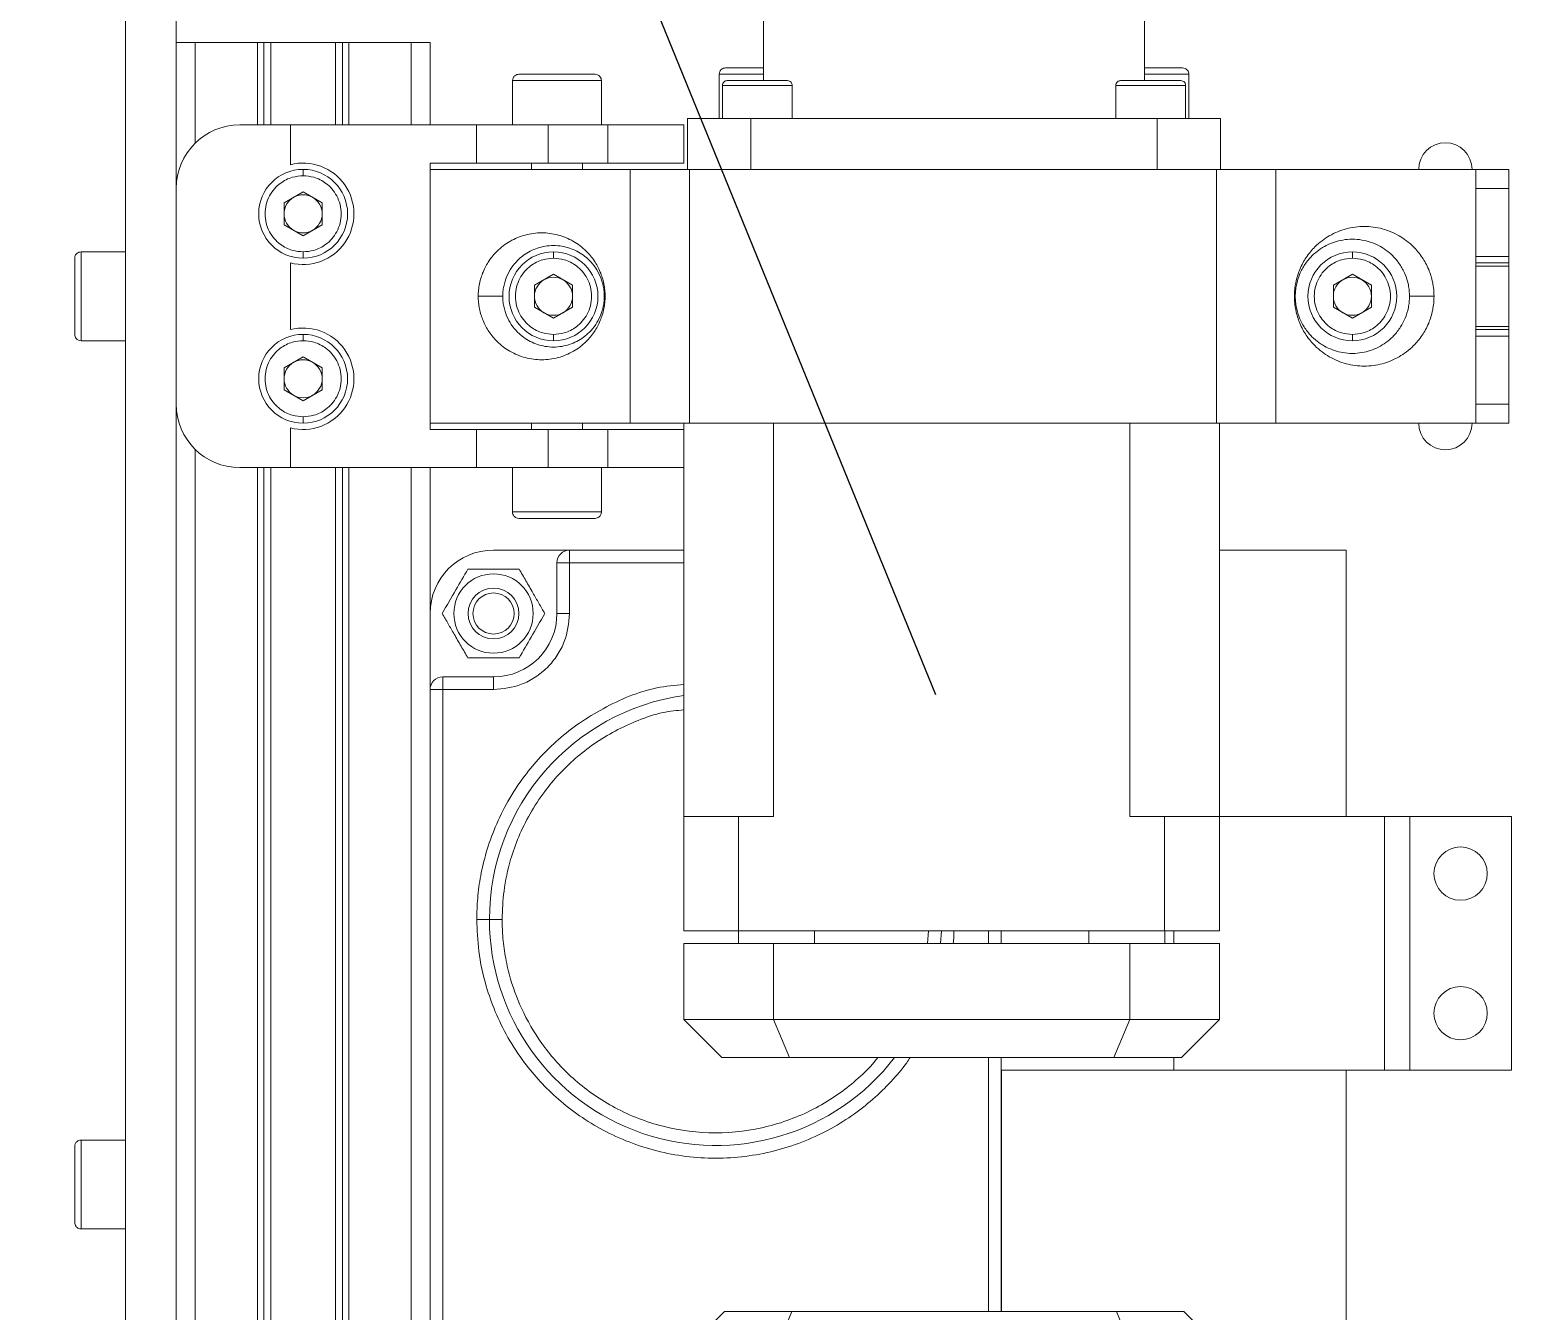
# Model space of a CAD drawing. Header units: millimetres. Extents: x -529 to 1738, y -425 to 849.
# Drawn here: x 113.3 to 171.7, y 717.5 to 768 of the extents above; entities that cross this region are included whole.
import ezdxf

# ---------------------------------------------------------------- set-up
doc = ezdxf.new("R2010")
doc.units = ezdxf.units.MM

msp = doc.modelspace()

# ---------------------------------------------------------------- linework, layer by layer
msp.add_line((148.993, 741.831), (113.29, 829.436))
at = {"color": 7, "linetype": 'Continuous', "lineweight": 15}
for p, q in [((117.065, 792.541), (117.065, 652.541)), ((119.065, 792.541), (119.065, 652.541)), ((142.207, 773.741), (142.207, 766.041)), ((157.207, 766.041), (157.207, 773.741)), ((119.065, 767.541), (119.815, 767.541)), ((119.815, 767.541), (122.265, 767.541)), ((122.265, 767.541), (122.265, 764.291)), ((122.265, 767.541), (122.515, 767.541)), ((122.515, 764.291), (122.515, 767.541)), ((122.515, 767.541), (122.795, 767.541)), ((122.795, 764.291), (122.795, 767.541)), ((122.795, 767.541), (125.334, 767.541)), ((125.334, 764.291), (125.334, 767.541)), ((125.334, 767.541), (125.615, 767.541)), ((125.615, 767.541), (125.615, 764.291)), ((125.615, 767.541), (125.865, 767.541)), ((125.865, 767.541), (128.315, 767.541)), ((125.865, 764.291), (125.865, 767.541)), ((128.315, 767.541), (129.065, 767.541)), ((129.065, 764.291), (129.065, 767.541)), ((132.315, 766.041), (132.315, 764.291)), ((132.315, 766.041), (135.815, 766.041)), ((135.815, 764.291), (135.815, 766.041)), ((140.457, 766.291), (140.457, 764.541)), ((158.957, 764.541), (158.957, 766.291)), ((140.582, 765.853), (140.582, 764.541)), ((140.582, 765.853), (143.332, 765.853)), ((143.332, 764.541), (143.332, 765.853)), ((156.082, 765.853), (156.082, 764.541)), ((156.082, 765.853), (158.832, 765.853)), ((158.832, 764.541), (158.832, 765.853)), ((123.565, 764.291), (121.565, 764.291)), ((123.565, 762.727), (123.565, 764.291)), ((130.893, 764.291), (123.565, 764.291)), ((133.722, 764.291), (130.893, 764.291)), ((130.893, 762.791), (130.893, 764.291)), ((133.722, 764.291), (133.722, 762.791)), ((136.065, 764.291), (133.722, 764.291)), ((136.065, 764.291), (136.065, 762.791)), ((139.065, 764.291), (136.065, 764.291)), ((139.065, 764.291), (139.065, 762.791)), ((139.207, 764.541), (139.207, 762.541)), ((139.207, 764.541), (141.707, 764.541)), ((141.707, 762.541), (141.707, 764.541)), ((141.707, 764.541), (157.707, 764.541)), ((157.707, 762.541), (157.707, 764.541)), ((157.707, 764.541), (160.207, 764.541)), ((160.207, 762.541), (160.207, 764.541)), ((129.065, 762.541), (129.065, 762.791)), ((129.065, 762.791), (130.893, 762.791)), ((129.065, 762.541), (129.065, 752.541)), ((136.948, 762.541), (129.065, 762.541)), ((133.722, 762.791), (130.893, 762.791)), ((133.065, 762.791), (133.065, 762.541)), ((136.065, 762.791), (133.722, 762.791)), ((135.065, 762.541), (135.065, 762.791)), ((139.065, 762.791), (136.065, 762.791)), ((136.948, 762.541), (136.948, 752.541)), ((139.282, 762.541), (136.948, 762.541)), ((139.282, 762.541), (139.282, 752.541)), ((160.048, 762.541), (139.282, 762.541)), ((160.048, 752.541), (160.048, 762.541)), ((160.048, 762.541), (162.381, 762.541)), ((162.381, 762.541), (162.381, 752.541)), ((170.265, 762.541), (162.381, 762.541)), ((170.265, 752.541), (170.265, 762.541)), ((171.565, 762.541), (170.265, 762.541)), ((171.565, 761.791), (171.565, 762.541)), ((124.065, 761.657), (123.315, 761.224)), ((123.315, 761.224), (123.315, 760.358)), ((124.815, 761.224), (124.065, 761.657)), ((124.815, 760.358), (124.815, 761.224)), ((171.565, 759.11), (171.565, 761.791)), ((123.315, 760.358), (124.065, 759.925)), ((124.065, 759.925), (124.815, 760.358)), ((117.065, 759.291), (115.315, 759.291)), ((115.315, 755.791), (115.315, 759.291)), ((171.565, 759.11), (171.565, 758.856)), ((123.565, 756.227), (123.565, 758.854)), ((133.928, 758.407), (133.178, 757.974)), ((134.678, 757.974), (133.928, 758.407)), ((165.401, 758.407), (164.651, 757.974)), ((166.151, 757.974), (165.401, 758.407)), ((171.565, 758.856), (170.265, 758.856)), ((171.565, 758.733), (171.565, 758.856)), ((171.565, 756.349), (171.565, 758.733)), ((133.178, 757.974), (133.178, 757.108)), ((134.678, 757.108), (134.678, 757.974)), ((164.651, 757.974), (164.651, 757.108)), ((166.151, 757.108), (166.151, 757.974)), ((135.962, 757.541), (135.928, 757.541)), ((163.118, 757.541), (163.151, 757.541)), ((133.178, 757.108), (133.928, 756.675)), ((133.928, 756.675), (134.678, 757.108)), ((164.651, 757.108), (165.401, 756.675)), ((165.401, 756.675), (166.151, 757.108)), ((170.265, 756.226), (171.565, 756.226)), ((171.565, 756.226), (171.565, 756.349)), ((171.565, 756.226), (171.565, 755.972)), ((171.565, 753.291), (171.565, 755.972)), ((115.315, 755.791), (117.065, 755.791)), ((124.065, 755.157), (123.315, 754.724)), ((124.815, 754.724), (124.065, 755.157)), ((123.315, 754.724), (123.315, 753.858)), ((124.815, 753.858), (124.815, 754.724)), ((123.315, 753.858), (124.065, 753.425)), ((124.065, 753.425), (124.815, 753.858)), ((171.565, 752.541), (171.565, 753.291)), ((136.948, 752.541), (129.065, 752.541)), ((129.065, 752.291), (129.065, 752.541)), ((133.065, 752.541), (133.065, 752.291)), ((135.065, 752.291), (135.065, 752.541)), ((139.282, 752.541), (136.948, 752.541)), ((139.065, 752.541), (139.065, 737.041)), ((160.048, 752.541), (139.282, 752.541)), ((142.6, 737.041), (142.6, 752.541)), ((156.629, 752.541), (156.629, 737.041)), ((162.381, 752.541), (160.048, 752.541)), ((160.165, 737.041), (160.165, 752.541)), ((162.381, 752.541), (170.265, 752.541)), ((171.565, 752.541), (170.265, 752.541)), ((123.565, 750.791), (123.565, 752.354)), ((130.893, 752.291), (129.065, 752.291)), ((133.722, 752.291), (130.893, 752.291)), ((130.893, 750.791), (130.893, 752.291)), ((133.722, 752.291), (133.722, 750.791)), ((136.065, 752.291), (133.722, 752.291)), ((136.065, 750.791), (136.065, 752.291)), ((139.065, 752.291), (136.065, 752.291)), ((121.565, 750.791), (123.565, 750.791)), ((122.265, 750.791), (122.265, 694.291)), ((122.515, 694.291), (122.515, 750.791)), ((122.795, 694.291), (122.795, 750.791)), ((123.565, 750.791), (130.893, 750.791)), ((125.334, 694.291), (125.334, 750.791)), ((125.615, 750.791), (125.615, 694.291)), ((125.865, 694.291), (125.865, 750.791)), ((129.065, 742.041), (129.065, 750.791)), ((130.893, 750.791), (133.722, 750.791)), ((132.315, 750.791), (132.315, 749.041)), ((133.722, 750.791), (136.065, 750.791)), ((135.815, 749.041), (135.815, 750.791)), ((136.065, 750.791), (139.065, 750.791)), ((135.815, 749.041), (132.315, 749.041)), ((134.565, 747.541), (131.565, 747.541)), ((134.565, 747.041), (134.565, 747.541)), ((139.065, 747.541), (134.565, 747.541)), ((160.165, 747.541), (165.157, 747.541)), ((165.157, 737.041), (165.157, 747.541)), ((134.565, 747.041), (134.065, 747.041)), ((134.065, 747.041), (134.065, 745.041)), ((134.565, 747.041), (134.565, 745.041)), ((134.565, 745.041), (134.065, 745.041)), ((129.565, 742.541), (129.565, 742.041)), ((131.565, 742.541), (129.565, 742.541)), ((131.565, 742.541), (131.565, 742.041)), ((129.065, 703.041), (129.065, 742.041)), ((129.065, 742.041), (129.565, 742.041)), ((129.565, 742.041), (129.565, 703.041)), ((131.565, 742.041), (129.565, 742.041)), ((139.065, 732.541), (139.065, 737.041)), ((139.065, 737.041), (141.218, 737.041)), ((141.218, 732.541), (141.218, 737.041)), ((141.218, 737.041), (142.6, 737.041)), ((156.629, 737.041), (157.995, 737.041)), ((157.995, 732.541), (157.995, 737.041)), ((157.995, 737.041), (160.165, 737.041)), ((160.165, 737.041), (166.665, 737.041)), ((160.165, 732.541), (160.165, 737.041)), ((166.665, 727.041), (166.665, 737.041)), ((167.665, 737.041), (166.665, 737.041)), ((167.665, 737.041), (167.665, 727.041)), ((171.665, 737.041), (167.665, 737.041)), ((171.665, 727.041), (171.665, 737.041)), ((139.065, 732.541), (141.218, 732.541)), ((139.065, 732.041), (139.065, 729.041)), ((142.6, 732.041), (139.065, 732.041)), ((141.21, 732.541), (141.21, 732.041)), ((141.218, 732.541), (157.995, 732.541)), ((142.6, 732.041), (142.6, 729.041)), ((156.629, 732.041), (142.6, 732.041)), ((144.21, 732.041), (144.21, 732.541)), ((149.214, 732.541), (149.175, 732.041)), ((151.565, 732.541), (151.565, 732.041)), ((155.019, 732.541), (155.019, 732.041)), ((156.629, 732.041), (156.629, 729.041)), ((160.165, 732.041), (156.629, 732.041)), ((157.995, 732.541), (160.165, 732.541)), ((158.019, 732.041), (158.019, 732.541)), ((160.165, 732.041), (160.165, 729.041)), ((142.6, 729.041), (139.065, 729.041)), ((140.565, 727.541), (139.065, 729.041)), ((156.629, 729.041), (142.6, 729.041)), ((143.222, 727.541), (142.6, 729.041)), ((156.008, 727.541), (156.629, 729.041)), ((160.165, 729.041), (156.629, 729.041)), ((158.665, 727.541), (160.165, 729.041)), ((140.565, 727.541), (143.222, 727.541)), ((143.222, 727.541), (156.008, 727.541)), ((151.565, 727.541), (151.565, 727.041)), ((156.008, 727.541), (158.665, 727.541)), ((151.565, 727.041), (158.365, 727.041)), ((151.565, 717.541), (151.565, 727.041)), ((151.572, 727.041), (151.572, 717.541)), ((158.365, 727.041), (166.665, 727.041)), ((165.157, 716.541), (165.157, 727.041)), ((166.665, 727.041), (167.665, 727.041)), ((167.665, 727.041), (171.665, 727.041)), ((117.065, 724.291), (115.315, 724.291)), ((115.315, 720.791), (115.315, 724.291)), ((115.315, 720.791), (117.065, 720.791)), ((140.665, 717.541), (139.165, 716.041)), ((143.322, 717.541), (140.665, 717.541)), ((143.322, 717.541), (142.7, 716.041)), ((156.108, 717.541), (143.322, 717.541)), ((156.108, 717.541), (156.729, 716.041)), ((158.765, 717.541), (156.108, 717.541)), ((158.765, 717.541), (160.265, 716.041))]:
    msp.add_line(p, q, dxfattribs=at)
at = {"color": 8, "linetype": 'Continuous', "lineweight": 15}
for p, q in [((119.815, 763.576), (119.815, 767.541)), ((128.315, 764.291), (128.315, 767.541)), ((140.457, 766.291), (142.207, 766.291)), ((157.207, 766.291), (158.957, 766.291)), ((171.565, 761.791), (170.265, 761.791)), ((171.565, 759.11), (170.265, 759.11)), ((170.265, 758.733), (171.565, 758.733)), ((171.565, 756.349), (170.265, 756.349)), ((170.265, 755.972), (171.565, 755.972)), ((171.565, 753.291), (170.265, 753.291)), ((119.815, 693.576), (119.815, 751.505)), ((128.315, 694.291), (128.315, 750.791)), ((139.065, 747.041), (134.565, 747.041)), ((148.662, 732.041), (148.696, 732.541)), ((151.065, 732.041), (151.065, 732.541)), ((158.365, 732.041), (158.365, 732.541)), ((151.065, 717.541), (151.065, 727.541)), ((158.365, 727.041), (158.365, 727.541))]:
    msp.add_line(p, q, dxfattribs=at)
at = {"color": 7, "linetype": 'Continuous', "lineweight": 15}
for centre, radius in [((131.565, 745.041), 1.562), ((131.565, 745.041), 1), ((131.565, 745.041), 0.811), ((169.665, 734.791), 1.05), ((169.665, 729.291), 1.05)]:
    msp.add_circle(centre, radius, dxfattribs=at)
for centre, radius, start, end in [((121.565, 761.791), 2.5, 90, 180), ((169.065, 762.541), 1.05, 360, 180), ((124.065, 760.791), 1.75, 90, 270), ((124.065, 760.791), 2, 255.52249, 104.47751), ((124.065, 760.791), 1.75, 270, 90), ((124.065, 760.791), 0.75, 120, 180), ((124.065, 760.791), 0.75, 60, 120), ((124.065, 760.791), 0.75, 360, 60), ((124.065, 760.791), 0.75, 180, 240), ((124.065, 760.791), 0.75, 300, 360), ((124.065, 760.791), 0.75, 240, 300), ((133.928, 757.541), 1.75, 90, 270), ((133.928, 757.541), 1.75, 270, 90), ((165.401, 757.541), 1.75, 90, 270), ((165.401, 757.541), 1.75, 270, 90), ((133.928, 757.541), 0.75, 60, 120), ((165.401, 757.541), 0.75, 60, 120), ((133.928, 757.541), 0.75, 120, 180), ((133.928, 757.541), 0.75, 360, 60), ((165.401, 757.541), 0.75, 120, 180), ((165.401, 757.541), 0.75, 360, 60), ((133.928, 757.541), 0.75, 180, 240), ((133.928, 757.541), 0.75, 300, 360), ((165.401, 757.541), 0.75, 180, 240), ((165.401, 757.541), 0.75, 300, 360), ((133.928, 757.541), 0.75, 240, 300), ((165.401, 757.541), 0.75, 240, 300), ((124.065, 754.291), 1.75, 90, 270), ((124.065, 754.291), 2, 255.52249, 104.47751), ((124.065, 754.291), 1.75, 270, 90), ((124.065, 754.291), 0.75, 120, 180), ((124.065, 754.291), 0.75, 60, 120), ((124.065, 754.291), 0.75, 360, 60), ((124.065, 754.291), 0.75, 180, 240), ((124.065, 754.291), 0.75, 300, 360), ((124.065, 754.291), 0.75, 240, 300), ((121.565, 753.291), 2.5, 180, 270), ((169.065, 752.541), 1.05, 180, 0), ((131.565, 745.041), 2.5, 90, 180), ((134.565, 747.041), 0.5, 90, 180), ((131.565, 745.041), 2.5, 270, 360), ((129.565, 742.041), 0.5, 90, 180), ((140.315, 732.987), 8.911, 98.06413, 180), ((140.315, 732.987), 8.911, 180, 322.32349)]:
    msp.add_arc(centre, radius, start, end, dxfattribs=at)
for points, knots in [([(140.457, 766.291), (140.461, 766.326), (140.47, 766.4), (140.538, 766.484), (140.622, 766.533), (140.679, 766.538), (140.707, 766.541)], [0, 0, 0, 0, 0.2702613, 0.5624294, 0.7897364, 1, 1, 1, 1]), ([(142.207, 766.541), (142.082, 766.541), (141.837, 766.541), (141.5, 766.541), (141.219, 766.541), (140.948, 766.541), (140.745, 766.541), (140.718, 766.541), (140.707, 766.541)], [0, 0, 0, 0, 0.158429, 0.312128, 0.45716, 0.590874, 0.819363, 1, 1, 1, 1]), ([(158.707, 766.541), (158.695, 766.541), (158.668, 766.541), (158.465, 766.541), (158.194, 766.541), (157.913, 766.541), (157.576, 766.541), (157.331, 766.541), (157.207, 766.541)], [0, 0, 0, 0, 0.180637, 0.409126, 0.54284, 0.687872, 0.841571, 1, 1, 1, 1]), ([(158.707, 766.541), (158.742, 766.536), (158.816, 766.527), (158.9, 766.46), (158.948, 766.376), (158.954, 766.318), (158.957, 766.291)], [0, 0, 0, 0, 0.270261, 0.562429, 0.789736, 1, 1, 1, 1]), ([(132.315, 766.041), (132.319, 766.076), (132.328, 766.15), (132.396, 766.234), (132.48, 766.283), (132.537, 766.288), (132.565, 766.291)], [0, 0, 0, 0, 0.2702613, 0.5624294, 0.7897364, 1, 1, 1, 1]), ([(135.565, 766.291), (135.553, 766.291), (135.526, 766.291), (135.323, 766.291), (135.052, 766.291), (134.771, 766.291), (134.434, 766.291), (134.065, 766.291), (133.695, 766.291), (133.358, 766.291), (133.077, 766.291), (132.806, 766.291), (132.603, 766.291), (132.576, 766.291), (132.565, 766.291)], [0, 0, 0, 0, 0.090318, 0.204563, 0.27142, 0.343936, 0.420786, 0.5, 0.579214, 0.656064, 0.72858, 0.795437, 0.909682, 1, 1, 1, 1]), ([(135.565, 766.291), (135.6, 766.286), (135.674, 766.277), (135.758, 766.21), (135.806, 766.126), (135.812, 766.068), (135.815, 766.041)], [0, 0, 0, 0, 0.270261, 0.562429, 0.789736, 1, 1, 1, 1]), ([(140.582, 765.853), (140.585, 765.88), (140.592, 765.935), (140.642, 765.998), (140.706, 766.035), (140.748, 766.039), (140.769, 766.041)], [0, 0, 0, 0, 0.270261, 0.562429, 0.789736, 1, 1, 1, 1]), ([(143.144, 766.041), (143.135, 766.041), (143.114, 766.041), (142.953, 766.041), (142.739, 766.041), (142.516, 766.041), (142.249, 766.041), (141.957, 766.041), (141.664, 766.041), (141.397, 766.041), (141.175, 766.041), (140.96, 766.041), (140.8, 766.041), (140.778, 766.041), (140.769, 766.041)], [0, 0, 0, 0, 0.090318, 0.204563, 0.27142, 0.343936, 0.420786, 0.5, 0.579214, 0.656064, 0.72858, 0.795437, 0.909682, 1, 1, 1, 1]), ([(143.144, 766.041), (143.171, 766.038), (143.226, 766.031), (143.289, 765.98), (143.325, 765.917), (143.33, 765.874), (143.332, 765.853)], [0, 0, 0, 0, 0.270261, 0.562429, 0.789736, 1, 1, 1, 1]), ([(156.082, 765.853), (156.085, 765.88), (156.092, 765.935), (156.142, 765.998), (156.206, 766.035), (156.248, 766.039), (156.269, 766.041)], [0, 0, 0, 0, 0.270261, 0.562429, 0.789736, 1, 1, 1, 1]), ([(158.644, 766.041), (158.635, 766.041), (158.614, 766.041), (158.453, 766.041), (158.239, 766.041), (158.016, 766.041), (157.749, 766.041), (157.457, 766.041), (157.164, 766.041), (156.897, 766.041), (156.675, 766.041), (156.46, 766.041), (156.3, 766.041), (156.278, 766.041), (156.269, 766.041)], [0, 0, 0, 0, 0.090318, 0.204563, 0.27142, 0.343936, 0.420786, 0.5, 0.579214, 0.656064, 0.72858, 0.795437, 0.909682, 1, 1, 1, 1]), ([(158.644, 766.041), (158.671, 766.038), (158.726, 766.031), (158.789, 765.98), (158.825, 765.917), (158.83, 765.874), (158.832, 765.853)], [0, 0, 0, 0, 0.270261, 0.562429, 0.789736, 1, 1, 1, 1]), ([(124.065, 762.291), (124.065, 762.326), (124.065, 762.4), (124.065, 762.484), (124.065, 762.533), (124.065, 762.538), (124.065, 762.541)], [0, 0, 0, 0, 0.2702613, 0.5624294, 0.7897364, 1, 1, 1, 1]), ([(124.065, 759.291), (123.923, 759.303), (123.602, 759.329), (123.212, 759.532), (122.92, 759.803), (122.726, 760.085), (122.595, 760.421), (122.549, 760.791), (122.595, 761.16), (122.726, 761.497), (122.92, 761.779), (123.212, 762.049), (123.602, 762.252), (123.923, 762.279), (124.065, 762.291)], [0, 0, 0, 0, 0.090318, 0.204563, 0.27142, 0.343936, 0.420786, 0.5, 0.579214, 0.656064, 0.72858, 0.795437, 0.909682, 1, 1, 1, 1]), ([(124.065, 762.291), (124.206, 762.279), (124.528, 762.252), (124.917, 762.049), (125.21, 761.779), (125.404, 761.497), (125.534, 761.16), (125.58, 760.791), (125.534, 760.421), (125.404, 760.085), (125.21, 759.803), (124.917, 759.532), (124.528, 759.329), (124.206, 759.303), (124.065, 759.291)], [0, 0, 0, 0, 0.090318, 0.204563, 0.27142, 0.343936, 0.420786, 0.5, 0.579214, 0.656064, 0.72858, 0.795437, 0.909682, 1, 1, 1, 1]), ([(168.618, 757.541), (168.615, 757.632), (168.609, 757.819), (168.548, 758.202), (168.399, 758.659), (168.138, 759.121), (167.747, 759.583), (167.219, 759.97), (166.566, 760.232), (165.867, 760.321), (165.169, 760.232), (164.516, 759.97), (163.988, 759.583), (163.597, 759.121), (163.335, 758.659), (163.187, 758.202), (163.126, 757.819), (163.12, 757.632), (163.118, 757.541)], [0, 0, 0, 0, 0.015767, 0.032507, 0.07165, 0.121071, 0.181335, 0.276732, 0.384949, 0.499999, 0.615064, 0.72328, 0.818664, 0.878928, 0.928349, 0.967492, 0.984238, 1, 1, 1, 1]), ([(135.962, 757.541), (135.959, 757.624), (135.954, 757.794), (135.899, 758.142), (135.764, 758.558), (135.526, 758.978), (135.171, 759.397), (134.69, 759.749), (134.097, 759.987), (133.462, 760.068), (132.826, 759.987), (132.233, 759.749), (131.753, 759.397), (131.397, 758.978), (131.16, 758.558), (131.025, 758.142), (130.969, 757.794), (130.964, 757.623), (130.962, 757.541)], [0, 0, 0, 0, 0.015767, 0.032507, 0.07165, 0.121071, 0.181335, 0.276733, 0.38495, 0.499999, 0.615064, 0.72328, 0.818664, 0.878928, 0.928349, 0.967492, 0.984238, 1, 1, 1, 1]), ([(131.928, 757.541), (131.93, 757.607), (131.935, 757.746), (131.981, 758.032), (132.091, 758.363), (132.28, 758.694), (132.507, 758.961), (132.758, 759.173), (133.021, 759.332), (133.303, 759.449), (133.608, 759.523), (133.928, 759.55), (134.249, 759.523), (134.554, 759.449), (134.836, 759.332), (135.099, 759.173), (135.35, 758.961), (135.577, 758.694), (135.766, 758.363), (135.876, 758.032), (135.922, 757.746), (135.926, 757.607), (135.928, 757.541)], [0, 0, 0, 0, 0.013354, 0.028008, 0.064282, 0.112554, 0.173014, 0.228848, 0.290357, 0.356167, 0.423675, 0.5, 0.576326, 0.643834, 0.709645, 0.771153, 0.826986, 0.887446, 0.935718, 0.971992, 0.986647, 1, 1, 1, 1]), ([(163.151, 757.541), (163.153, 757.615), (163.158, 757.772), (163.209, 758.092), (163.333, 758.464), (163.546, 758.838), (163.801, 759.139), (164.084, 759.377), (164.38, 759.556), (164.697, 759.687), (165.04, 759.771), (165.401, 759.801), (165.762, 759.771), (166.105, 759.687), (166.422, 759.556), (166.717, 759.377), (167, 759.139), (167.256, 758.838), (167.468, 758.464), (167.592, 758.092), (167.644, 757.772), (167.649, 757.615), (167.651, 757.541)], [0, 0, 0, 0, 0.013585, 0.02844, 0.064978, 0.113349, 0.173785, 0.229532, 0.29091, 0.356559, 0.423886, 0.5, 0.576115, 0.643443, 0.709091, 0.770469, 0.826215, 0.886651, 0.935022, 0.97156, 0.986416, 1, 1, 1, 1]), ([(115.065, 759.041), (115.069, 759.076), (115.078, 759.15), (115.146, 759.234), (115.23, 759.283), (115.287, 759.288), (115.315, 759.291)], [0, 0, 0, 0, 0.270261, 0.562429, 0.789736, 1, 1, 1, 1]), ([(115.065, 759.041), (115.065, 759.029), (115.065, 759.002), (115.065, 758.799), (115.065, 758.529), (115.065, 758.247), (115.065, 757.91), (115.065, 757.541), (115.065, 757.171), (115.065, 756.835), (115.065, 756.553), (115.065, 756.282), (115.065, 756.079), (115.065, 756.053), (115.065, 756.041)], [0, 0, 0, 0, 0.090318, 0.204563, 0.27142, 0.343936, 0.420786, 0.5, 0.579214, 0.656064, 0.72858, 0.795437, 0.909682, 1, 1, 1, 1]), ([(124.065, 759.041), (124.065, 759.045), (124.065, 759.054), (124.065, 759.122), (124.065, 759.206), (124.065, 759.263), (124.065, 759.291)], [0, 0, 0, 0, 0.2702613, 0.5624294, 0.7897364, 1, 1, 1, 1]), ([(133.928, 756.041), (133.787, 756.053), (133.465, 756.079), (133.076, 756.282), (132.784, 756.553), (132.59, 756.835), (132.459, 757.171), (132.413, 757.541), (132.459, 757.91), (132.59, 758.247), (132.784, 758.529), (133.076, 758.799), (133.465, 759.002), (133.787, 759.029), (133.928, 759.041)], [0, 0, 0, 0, 0.090318, 0.204563, 0.27142, 0.343936, 0.420786, 0.5, 0.579214, 0.656064, 0.72858, 0.795437, 0.909682, 1, 1, 1, 1]), ([(133.928, 759.041), (133.928, 759.076), (133.928, 759.15), (133.928, 759.234), (133.928, 759.283), (133.928, 759.288), (133.928, 759.291)], [0, 0, 0, 0, 0.270261, 0.562429, 0.789736, 1, 1, 1, 1]), ([(133.928, 759.041), (134.07, 759.029), (134.391, 759.002), (134.781, 758.799), (135.073, 758.529), (135.267, 758.247), (135.398, 757.91), (135.444, 757.541), (135.398, 757.171), (135.267, 756.835), (135.073, 756.553), (134.781, 756.282), (134.391, 756.079), (134.07, 756.053), (133.928, 756.041)], [0, 0, 0, 0, 0.090318, 0.204563, 0.27142, 0.343936, 0.420786, 0.5, 0.579214, 0.656064, 0.72858, 0.795437, 0.909682, 1, 1, 1, 1]), ([(165.401, 756.041), (165.259, 756.053), (164.938, 756.079), (164.549, 756.282), (164.256, 756.553), (164.062, 756.835), (163.931, 757.171), (163.885, 757.541), (163.931, 757.91), (164.062, 758.247), (164.256, 758.529), (164.549, 758.799), (164.938, 759.002), (165.259, 759.029), (165.401, 759.041)], [0, 0, 0, 0, 0.090318, 0.204563, 0.27142, 0.343936, 0.420786, 0.5, 0.579214, 0.656064, 0.72858, 0.795437, 0.909682, 1, 1, 1, 1]), ([(165.401, 759.041), (165.401, 759.076), (165.401, 759.15), (165.401, 759.234), (165.401, 759.283), (165.401, 759.288), (165.401, 759.291)], [0, 0, 0, 0, 0.270261, 0.562429, 0.789736, 1, 1, 1, 1]), ([(165.401, 759.041), (165.543, 759.029), (165.864, 759.002), (166.253, 758.799), (166.546, 758.529), (166.74, 758.247), (166.87, 757.91), (166.916, 757.541), (166.87, 757.171), (166.74, 756.835), (166.546, 756.553), (166.253, 756.282), (165.864, 756.079), (165.543, 756.053), (165.401, 756.041)], [0, 0, 0, 0, 0.090318, 0.204563, 0.27142, 0.343936, 0.420786, 0.5, 0.579214, 0.656064, 0.72858, 0.795437, 0.909682, 1, 1, 1, 1]), ([(130.962, 757.541), (130.964, 757.458), (130.969, 757.288), (131.025, 756.94), (131.16, 756.524), (131.397, 756.104), (131.753, 755.685), (132.234, 755.332), (132.827, 755.094), (133.462, 755.013), (134.097, 755.094), (134.69, 755.332), (135.171, 755.685), (135.526, 756.104), (135.764, 756.524), (135.899, 756.94), (135.954, 757.288), (135.959, 757.458), (135.962, 757.541)], [0, 0, 0, 0, 0.015771, 0.032509, 0.071651, 0.121072, 0.181337, 0.276734, 0.384951, 0.5, 0.615065, 0.723281, 0.818664, 0.878928, 0.928349, 0.967492, 0.984238, 1, 1, 1, 1]), ([(131.928, 757.541), (131.925, 757.541), (131.917, 757.541), (131.845, 757.541), (131.736, 757.541), (131.62, 757.541), (131.52, 757.541), (131.417, 757.541), (131.287, 757.541), (131.146, 757.541), (131.025, 757.541), (130.981, 757.541), (130.962, 757.541)], [0, 0, 0, 0, 0.098138, 0.215987, 0.351965, 0.4252, 0.5, 0.5748, 0.648035, 0.784013, 0.901862, 1, 1, 1, 1]), ([(135.928, 757.541), (135.926, 757.474), (135.922, 757.335), (135.876, 757.05), (135.766, 756.719), (135.577, 756.388), (135.35, 756.12), (135.099, 755.909), (134.836, 755.75), (134.554, 755.633), (134.249, 755.558), (133.928, 755.532), (133.608, 755.558), (133.303, 755.633), (133.021, 755.75), (132.758, 755.909), (132.507, 756.12), (132.28, 756.388), (132.091, 756.719), (131.981, 757.05), (131.935, 757.335), (131.93, 757.474), (131.928, 757.541)], [0, 0, 0, 0, 0.013354, 0.028008, 0.064282, 0.112554, 0.173014, 0.228848, 0.290357, 0.356167, 0.423675, 0.5, 0.576326, 0.643834, 0.709645, 0.771153, 0.826986, 0.887446, 0.935718, 0.971992, 0.986647, 1, 1, 1, 1]), ([(163.118, 757.541), (163.12, 757.45), (163.126, 757.262), (163.186, 756.88), (163.336, 756.422), (163.597, 755.96), (163.988, 755.499), (164.516, 755.111), (165.169, 754.85), (165.868, 754.761), (166.566, 754.85), (167.219, 755.111), (167.747, 755.499), (168.138, 755.96), (168.4, 756.422), (168.548, 756.88), (168.609, 757.262), (168.615, 757.45), (168.618, 757.541)], [0, 0, 0, 0, 0.015767, 0.032507, 0.07165, 0.121071, 0.181335, 0.276732, 0.384949, 0.499999, 0.615063, 0.72328, 0.818664, 0.878928, 0.928349, 0.967492, 0.984238, 1, 1, 1, 1]), ([(167.651, 757.541), (167.649, 757.466), (167.644, 757.31), (167.592, 756.99), (167.468, 756.617), (167.256, 756.244), (167, 755.943), (166.717, 755.705), (166.422, 755.526), (166.105, 755.395), (165.762, 755.31), (165.401, 755.28), (165.04, 755.31), (164.697, 755.395), (164.38, 755.526), (164.084, 755.705), (163.801, 755.943), (163.546, 756.244), (163.333, 756.617), (163.209, 756.99), (163.158, 757.31), (163.153, 757.466), (163.151, 757.541)], [0, 0, 0, 0, 0.013585, 0.02844, 0.064978, 0.113349, 0.173785, 0.229532, 0.29091, 0.356559, 0.423886, 0.5, 0.576115, 0.643443, 0.709091, 0.770469, 0.826215, 0.886651, 0.935022, 0.97156, 0.986416, 1, 1, 1, 1]), ([(168.618, 757.541), (168.598, 757.541), (168.555, 757.541), (168.433, 757.541), (168.293, 757.541), (168.162, 757.541), (168.059, 757.541), (167.96, 757.541), (167.844, 757.541), (167.735, 757.541), (167.662, 757.541), (167.654, 757.541), (167.651, 757.541)], [0, 0, 0, 0, 0.098138, 0.215987, 0.351965, 0.4252, 0.5, 0.5748, 0.648035, 0.784013, 0.901862, 1, 1, 1, 1]), ([(115.315, 755.791), (115.279, 755.795), (115.206, 755.804), (115.122, 755.872), (115.073, 755.956), (115.067, 756.013), (115.065, 756.041)], [0, 0, 0, 0, 0.270261, 0.562429, 0.789736, 1, 1, 1, 1]), ([(124.065, 755.791), (124.065, 755.826), (124.065, 755.9), (124.065, 755.984), (124.065, 756.033), (124.065, 756.038), (124.065, 756.041)], [0, 0, 0, 0, 0.2702613, 0.5624294, 0.7897364, 1, 1, 1, 1]), ([(133.928, 755.791), (133.928, 755.795), (133.928, 755.804), (133.928, 755.872), (133.928, 755.956), (133.928, 756.013), (133.928, 756.041)], [0, 0, 0, 0, 0.2702613, 0.5624294, 0.7897364, 1, 1, 1, 1]), ([(165.401, 755.791), (165.401, 755.795), (165.401, 755.804), (165.401, 755.872), (165.401, 755.956), (165.401, 756.013), (165.401, 756.041)], [0, 0, 0, 0, 0.2702613, 0.5624294, 0.7897364, 1, 1, 1, 1]), ([(124.065, 752.791), (123.923, 752.803), (123.602, 752.829), (123.212, 753.032), (122.92, 753.303), (122.726, 753.585), (122.595, 753.921), (122.549, 754.291), (122.595, 754.66), (122.726, 754.997), (122.92, 755.279), (123.212, 755.549), (123.602, 755.752), (123.923, 755.779), (124.065, 755.791)], [0, 0, 0, 0, 0.090318, 0.204563, 0.27142, 0.343936, 0.420786, 0.5, 0.579214, 0.656064, 0.72858, 0.795437, 0.909682, 1, 1, 1, 1]), ([(124.065, 755.791), (124.206, 755.779), (124.528, 755.752), (124.917, 755.549), (125.21, 755.279), (125.404, 754.997), (125.534, 754.66), (125.58, 754.291), (125.534, 753.921), (125.404, 753.585), (125.21, 753.303), (124.917, 753.032), (124.528, 752.829), (124.206, 752.803), (124.065, 752.791)], [0, 0, 0, 0, 0.090318, 0.204563, 0.27142, 0.343936, 0.420786, 0.5, 0.579214, 0.656064, 0.72858, 0.795437, 0.909682, 1, 1, 1, 1]), ([(124.065, 752.541), (124.065, 752.545), (124.065, 752.554), (124.065, 752.622), (124.065, 752.706), (124.065, 752.763), (124.065, 752.791)], [0, 0, 0, 0, 0.2702613, 0.5624294, 0.7897364, 1, 1, 1, 1]), ([(132.565, 748.791), (132.529, 748.795), (132.456, 748.804), (132.372, 748.872), (132.323, 748.956), (132.317, 749.013), (132.315, 749.041)], [0, 0, 0, 0, 0.270261, 0.562429, 0.789736, 1, 1, 1, 1]), ([(135.815, 749.041), (135.81, 749.005), (135.801, 748.932), (135.733, 748.848), (135.649, 748.799), (135.592, 748.794), (135.565, 748.791)], [0, 0, 0, 0, 0.270261, 0.562429, 0.789736, 1, 1, 1, 1]), ([(132.565, 748.791), (132.576, 748.791), (132.603, 748.791), (132.806, 748.791), (133.077, 748.791), (133.358, 748.791), (133.695, 748.791), (134.065, 748.791), (134.434, 748.791), (134.771, 748.791), (135.052, 748.791), (135.323, 748.791), (135.526, 748.791), (135.553, 748.791), (135.565, 748.791)], [0, 0, 0, 0, 0.090318, 0.204563, 0.27142, 0.343936, 0.420786, 0.5, 0.579214, 0.656064, 0.72858, 0.795437, 0.909682, 1, 1, 1, 1]), ([(129.544, 745.041), (129.724, 745.354), (130.062, 745.938), (130.398, 746.52), (130.554, 746.791)], [0, 0, 0, 0, 0.534747, 1, 1, 1, 1]), ([(130.554, 746.791), (130.73, 746.791), (131.084, 746.791), (131.61, 746.791), (132.112, 746.791), (132.42, 746.791), (132.575, 746.791)], [0, 0, 0, 0, 0.264614, 0.534966, 0.765352, 1, 1, 1, 1]), ([(132.575, 746.791), (132.663, 746.639), (132.84, 746.332), (133.103, 745.877), (133.354, 745.442), (133.508, 745.175), (133.585, 745.041)], [0, 0, 0, 0, 0.264614, 0.534966, 0.765352, 1, 1, 1, 1]), ([(130.554, 743.291), (130.467, 743.443), (130.289, 743.75), (130.027, 744.205), (129.776, 744.64), (129.622, 744.906), (129.544, 745.041)], [0, 0, 0, 0, 0.264614, 0.534966, 0.765352, 1, 1, 1, 1]), ([(134.565, 745.041), (134.525, 744.663), (134.463, 744.083), (134.089, 743.384), (133.702, 742.904), (133.221, 742.517), (132.523, 742.143), (131.942, 742.081), (131.565, 742.041)], [0, 0, 0, 0, 0.239457, 0.368361, 0.5, 0.631639, 0.760543, 1, 1, 1, 1]), ([(133.585, 745.041), (133.405, 744.728), (133.067, 744.143), (132.731, 743.562), (132.575, 743.291)], [0, 0, 0, 0, 0.534747, 1, 1, 1, 1]), ([(132.575, 743.291), (132.4, 743.291), (132.045, 743.291), (131.52, 743.291), (131.018, 743.291), (130.71, 743.291), (130.554, 743.291)], [0, 0, 0, 0, 0.264614, 0.534966, 0.765352, 1, 1, 1, 1]), ([(130.904, 732.987), (130.975, 732.987), (131.122, 732.987), (131.29, 732.987), (131.388, 732.987), (131.399, 732.987), (131.404, 732.987)], [0, 0, 0, 0, 0.270261, 0.562429, 0.789736, 1, 1, 1, 1]), ([(131.904, 732.987), (131.833, 732.987), (131.686, 732.987), (131.518, 732.987), (131.42, 732.987), (131.409, 732.987), (131.404, 732.987)], [0, 0, 0, 0, 0.270261, 0.562429, 0.789736, 1, 1, 1, 1]), ([(115.065, 724.041), (115.069, 724.076), (115.078, 724.15), (115.146, 724.234), (115.23, 724.283), (115.287, 724.288), (115.315, 724.291)], [0, 0, 0, 0, 0.270261, 0.562429, 0.789736, 1, 1, 1, 1]), ([(115.065, 724.041), (115.065, 724.029), (115.065, 724.002), (115.065, 723.799), (115.065, 723.529), (115.065, 723.247), (115.065, 722.91), (115.065, 722.541), (115.065, 722.171), (115.065, 721.835), (115.065, 721.553), (115.065, 721.282), (115.065, 721.079), (115.065, 721.053), (115.065, 721.041)], [0, 0, 0, 0, 0.090318, 0.204563, 0.27142, 0.343936, 0.420786, 0.5, 0.579214, 0.656064, 0.72858, 0.795437, 0.909682, 1, 1, 1, 1]), ([(115.315, 720.791), (115.279, 720.795), (115.206, 720.804), (115.122, 720.872), (115.073, 720.956), (115.067, 721.013), (115.065, 721.041)], [0, 0, 0, 0, 0.270261, 0.562429, 0.789736, 1, 1, 1, 1])]:
    msp.add_open_spline(points, degree=3, knots=knots, dxfattribs=at)
at = {"color": 8, "linetype": 'Continuous', "lineweight": 15}
for points, knots in [([(130.904, 732.987), (130.911, 733.265), (130.926, 733.841), (131.051, 734.724), (131.274, 735.665), (131.624, 736.653), (132.123, 737.668), (132.725, 738.585), (133.401, 739.397), (134.125, 740.1), (134.955, 740.749), (136.212, 741.505), (137.595, 742.109), (138.707, 742.209), (139.065, 742.241)], [0, 0, 0, 0, 0.06181, 0.127721, 0.197669, 0.276475, 0.360022, 0.448156, 0.519527, 0.594242, 0.672082, 0.752733, 0.920422, 1, 1, 1, 1]), ([(139.065, 741.241), (138.789, 741.218), (138.172, 741.164), (137.269, 740.841), (136.356, 740.432), (135.525, 739.922), (134.783, 739.345), (134.135, 738.716), (133.531, 737.99), (132.994, 737.17), (132.547, 736.264), (132.19, 735.248), (131.949, 734.156), (131.918, 733.36), (131.904, 732.987)], [0, 0, 0, 0, 0.0692413, 0.1551204, 0.2390837, 0.3206216, 0.3993176, 0.474854, 0.5470099, 0.6360956, 0.7205616, 0.8002522, 0.906282, 1, 1, 1, 1]), ([(147.974, 727.541), (147.931, 727.474), (147.715, 727.136), (147.223, 726.581), (146.506, 725.872), (145.674, 725.227), (144.419, 724.46), (142.631, 723.768), (140.315, 723.479), (138.37, 723.722), (136.905, 724.191), (135.885, 724.659), (134.955, 725.227), (134.125, 725.873), (133.401, 726.577), (132.725, 727.389), (132.123, 728.306), (131.624, 729.321), (131.224, 730.457), (130.955, 731.679), (130.92, 732.569), (130.904, 732.987)], [0, 0, 0, 0, 0.010091, 0.050727, 0.093268, 0.137588, 0.183508, 0.278985, 0.377401, 0.475818, 0.524183, 0.571469, 0.617389, 0.661709, 0.70425, 0.744886, 0.795058, 0.842627, 0.887507, 0.94722, 1, 1, 1, 1]), ([(131.904, 732.987), (131.91, 732.738), (131.924, 732.224), (132.036, 731.435), (132.271, 730.439), (132.738, 729.231), (133.418, 728.12), (134.135, 727.259), (134.783, 726.629), (135.525, 726.052), (136.647, 725.367), (138.244, 724.748), (140.314, 724.489), (142.053, 724.707), (143.362, 725.126), (144.273, 725.544), (145.106, 726.051), (145.844, 726.632), (146.377, 727.131), (146.638, 727.453), (146.71, 727.541)], [0, 0, 0, 0, 0.036458, 0.075334, 0.116592, 0.186295, 0.264226, 0.306323, 0.350393, 0.396305, 0.443876, 0.542786, 0.644739, 0.746692, 0.796796, 0.845782, 0.893353, 0.939265, 0.983335, 1, 1, 1, 1]), ([(149.706, 732.541), (149.704, 732.411), (149.703, 732.244), (149.678, 732.078), (149.673, 732.041)], [0, 0, 0, 0, 0.774075, 1, 1, 1, 1])]:
    msp.add_open_spline(points, degree=3, knots=knots, dxfattribs=at)

doc.saveas('drawing.dxf')
